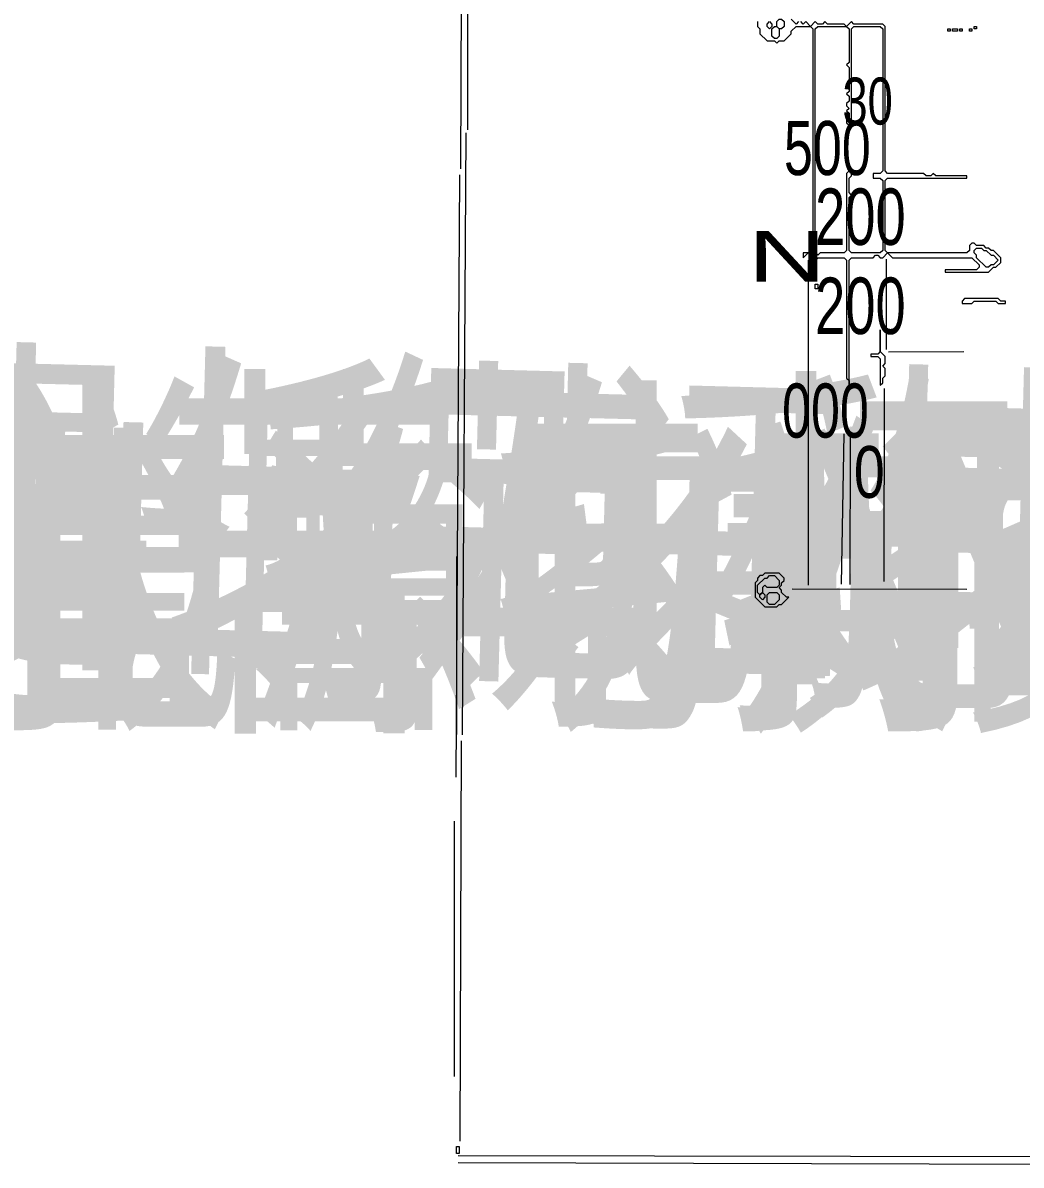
# Model space of a CAD drawing. Extents: x -538 to 2048, y 10 to 1392.
# Drawn here: x 324.8 to 739.5, y 15.2 to 489.5 of the extents above; entities that cross this region are included whole.
import ezdxf

# ---------------------------------------------------------------- set-up
doc = ezdxf.new("R2010")
doc.units = 0
for name, color, linetype, lineweight in [('OCR_TEXT', 6, 'Continuous', 0), ('TRACE_CURVE', 6, 'Continuous', 0), ('TRACE_STRAIGHT', 5, 'Continuous', 0), ('TRACE_TEXT_SYMBOL', 6, 'Continuous', 0)]:
    doc.layers.add(name, color=color, linetype=linetype, lineweight=lineweight)
doc.styles.add('wqy-unicode', font='wqy-unicode.lff')

msp = doc.modelspace()

# ---------------------------------------------------------------- linework, layer by layer
at = {"layer": 'TRACE_CURVE', "color": 6}
for points in [[(630, 490), (630, 488), (631, 487), (631, 485), (634, 482), (637, 482), (638, 481), (639, 482), (641, 482), (644, 485), (644, 486), (646, 488), (652, 488), (653, 487), (653, 400), (652, 399), (653, 398), (652, 397), (653, 396), (651, 394), (649, 394), (649, 392), (651, 394), (654, 391), (654, 383), (654, 391), (655, 392), (666, 392), (667, 391), (667, 342), (668, 341), (668, 338), (668, 391), (669, 392), (678, 392), (679, 393), (680, 393), (681, 392), (682, 392), (684, 394), (686, 392), (719, 392), (722, 389), (722, 388), (721, 387), (708, 387), (708, 386), (726, 386), (728, 388), (729, 388), (731, 390), (731, 392), (728, 395), (727, 395), (726, 396), (725, 396), (724, 397)], [(647, 490), (646, 489), (644, 491)], [(724, 397), (721, 397), (720, 398), (719, 398), (718, 397), (718, 395), (717, 394), (684, 394), (683, 395), (683, 424), (684, 425), (717, 425), (717, 426), (704, 426), (703, 427), (702, 426), (700, 426), (699, 427), (684, 427), (683, 428), (683, 488), (682, 489), (670, 489), (669, 490), (667, 488), (666, 489), (659, 489), (658, 490), (657, 489), (655, 489), (654, 490), (652, 488), (650, 490), (649, 489), (648, 490)]]:
    msp.add_lwpolyline(points, dxfattribs=at)
for points in [[(634, 489), (635, 490), (636, 489), (636, 488), (635, 487), (634, 488)], [(638, 490), (639, 491), (640, 491), (641, 490), (641, 488), (640, 487), (639, 487), (638, 488)], [(636, 487), (637, 488), (638, 488), (639, 487), (639, 484), (638, 483), (637, 483), (636, 484)], [(654, 487), (655, 488), (667, 488), (668, 487), (668, 473), (667, 472), (668, 471), (668, 461), (667, 460), (668, 459), (668, 457), (667, 456), (667, 455), (668, 454), (667, 453), (668, 452), (668, 450), (667, 449), (667, 448), (668, 447), (668, 446), (669, 447), (669, 487), (670, 488), (681, 488), (682, 487), (682, 428), (681, 427), (678, 427), (678, 425), (681, 425), (682, 424), (682, 395), (681, 394), (669, 394), (668, 395), (668, 417), (669, 418), (668, 419), (668, 425), (669, 426), (669, 428), (668, 429), (668, 428), (667, 427), (667, 395), (666, 394), (656, 394), (655, 393), (654, 394)], [(720, 395), (721, 396), (723, 396), (724, 395), (725, 395), (727, 393), (728, 393), (730, 391), (728, 389), (727, 389), (726, 388), (725, 388), (721, 392), (721, 393), (720, 394)]]:
    msp.add_lwpolyline(points, close=True, dxfattribs=at)
at = {"layer": 'TRACE_STRAIGHT', "color": 5}
for p, q in [((506.71, 428.87), (508.03, 694.39)), ((509.66, 445.12), (509.82, 605.13)), ((507.46, 193.87), (509.01, 443.89)), ((504.83, 176.36), (506.34, 426.38)), ((651, 391), (651, 256)), ((683.52, 353.87), (683.6, 391.37)), ((684.37, 352.91), (715.63, 353.01)), ((682.63, 257.62), (682.67, 337.63)), ((664.94, 256.39), (665.93, 318.87)), ((668.52, 256.37), (668.61, 318.88)), ((505, 268), (505, 194)), ((644.38, 254.56), (716.88, 254.34)), ((506.46, 25.12), (507.01, 191.38)), ((504, 158), (504, 52)), ((505.63, 19.3), (783.13, 18.74)), ((505.62, 16.32), (900.63, 15.23))]:
    msp.add_line(p, q, dxfattribs=at)
at = {"layer": 'TRACE_TEXT_SYMBOL', "color": 6}
for points in [[(709, 487), (710, 487), (710, 486), (709, 486)], [(711, 487), (713, 487), (713, 486), (711, 486)], [(714, 487), (715, 487), (715, 486), (714, 486)], [(718, 487), (719, 487), (719, 486), (718, 486)], [(720, 488), (721, 488), (721, 487), (720, 487)], [(654, 381), (655, 381), (655, 379), (654, 379)], [(716, 375), (715, 374), (715, 373), (719, 373), (720, 374), (729, 374), (730, 373), (733, 373), (733, 374), (731, 374), (730, 375)], [(681, 362), (681, 353), (680, 352), (677, 352), (677, 351), (680, 351), (681, 350), (681, 339), (682, 340), (682, 342), (683, 343), (683, 346), (682, 347), (683, 348), (683, 351), (681, 353)], [(633, 261), (632, 260), (631, 260), (630, 259), (630, 258), (629, 257), (629, 251), (633, 247), (638, 247), (639, 248), (640, 248), (643, 251), (642, 251), (640, 253), (640, 254), (639, 255), (640, 256), (640, 257), (641, 258), (641, 259), (639, 261)], [(634, 259), (635, 260), (637, 260), (639, 258), (639, 256), (638, 255), (634, 255), (633, 256), (632, 255), (632, 253), (631, 252), (630, 253), (630, 256), (633, 259)], [(631, 252), (632, 253), (633, 252), (633, 251), (632, 250), (631, 251)], [(634, 252), (635, 253), (638, 253), (639, 252), (639, 250), (637, 248), (635, 248), (634, 249)], [(505, 23), (506, 23), (506, 20), (505, 20)]]:
    msp.add_lwpolyline(points, close=True, dxfattribs=at)

# ---------------------------------------------------------------- texts
at = {"layer": 'OCR_TEXT', "color": 6, "style": 'wqy-unicode'}
for s, height, width, p in [('30', 19.523, 0.72, (665.26, 447.26)), ('500', 22.451, 0.72, (640.96, 426.3)), ('200', 23.427, 0.72, (653.9, 397.31)), ('N', 21.09, 1.599091, (626, 382)), ('200', 23.427, 0.72, (653.9, 360.31)), ('2.部测导安装位进著与灯具或其他设各的安装', 120.7317, 0.72, (-544.2, 207.5)), ('《火灾自乡报誉系化施工及业收运范》施工。', 111.054, 0.72, (-349.36, 216.52)), ('000', 22.451, 0.72, (640.17, 317.3)), ('1. 火灾自动报警系我的设各安乘应获照', 101.1324, 0.72, (-191.42, 206.82)), ('3. 非治方电源切换资在本层配电箱内。', 101.0283, 0.72, (-88.11, 205.94)), ('NH/0-G-440--C', 102.4946, 0.72, (641.74, 217.37)), ('NH-G-564--MC', 103.5831, 0.72, (687.77, 216.38)), ('NH-0-2-44-0C', 106.3991, 0.72, (690.21, 214.42)), ('0', 21.48, 0.804538, (670, 292.29)), ('RVS-2*1.0-G15-CC/WC', 89.7225, 0.72, (597.24, 214.89))]:
    msp.add_text(s, height=height, dxfattribs=dict(at, width=width)).set_placement(p)
at = {"layer": 'OCR_TEXT', "color": 6, "style": 'wqy-unicode', "width": 0.72}
for s, height, rotation, p in [('安乘部测带时止保证其距景边、培地均距高', 108.6713, -1.5074, (-295.95, 249.42)), ('间距不能境是低范妥求站，可做近备俱些。', 106.2292, -1.4321, (-248.25, 246.6))]:
    msp.add_text(s, height=height, rotation=rotation, dxfattribs=at).set_placement(p)

doc.saveas('drawing.dxf')
